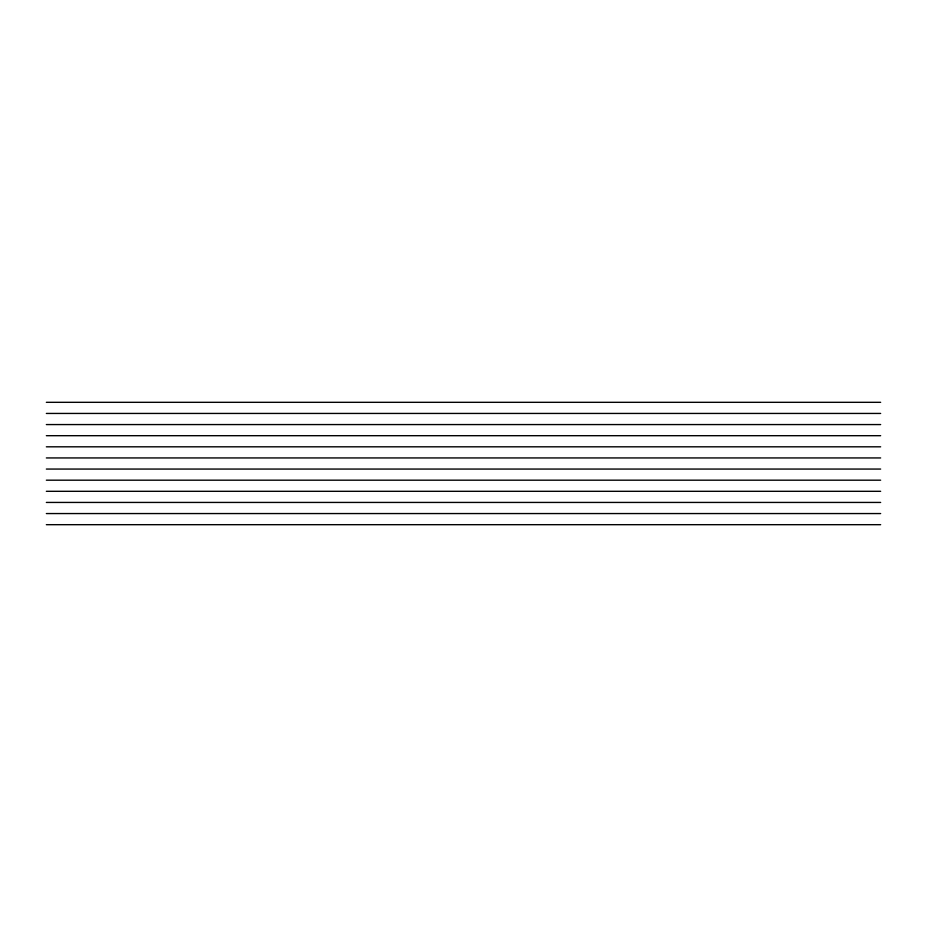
<?xml version="1.0" encoding="UTF-8"?>
<svg xmlns="http://www.w3.org/2000/svg" width="927" height="927" viewBox="0 0 927 927"><rect width="100%" height="100%" fill="white"/><g stroke="black" fill="none" stroke-linecap="round" stroke-linejoin="round"><path stroke-width="1.39" d="M46.35 402.318L880.65 402.318M46.35 413.442L880.65 413.442M46.35 424.566L880.65 424.566M46.35 435.69L880.65 435.69M46.35 446.814L880.65 446.814M46.35 457.938L880.65 457.938M46.35 469.062L880.65 469.062M46.35 480.186L880.65 480.186M46.35 491.31L880.65 491.31M46.35 502.434L880.65 502.434M46.35 513.558L880.65 513.558M46.35 524.682L880.65 524.682"/></g></svg>
